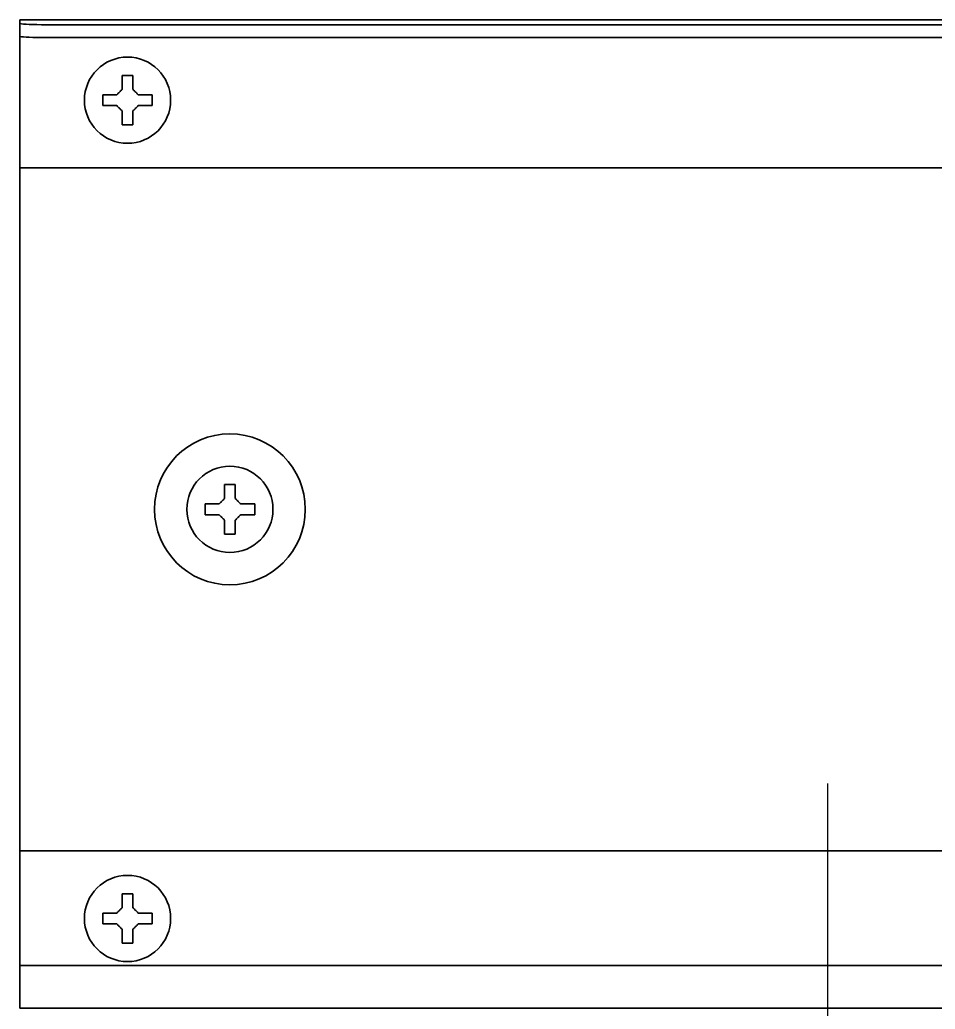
# Model space of a CAD drawing. Header units: inches. Extents: x 90 to 4162, y -443 to 3471.
# Drawn here: x 2317.4 to 2402.3, y 2658.4 to 2750.2 of the extents above; entities that cross this region are included whole.
import ezdxf

# ---------------------------------------------------------------- set-up
doc = ezdxf.new("R2010")
doc.units = ezdxf.units.IN
doc.layers.add('1', color=7, linetype='Continuous', true_color=0xffffff)

msp = doc.modelspace()

# ---------------------------------------------------------------- linework, layer by layer
at = {"color": 4}
msp.add_line((2392.349, 2679.326), (2392.349, 2579.326), dxfattribs=at)
at = {"layer": '1', "color": 7, "linetype": 'Continuous', "lineweight": 35}
for p, q in [((2317.391, 2750.196), (2317.391, 2750.201)), ((2934.391, 2750.201), (2317.391, 2750.201)), ((2317.391, 2750.196), (2317.391, 2749.886)), ((2317.391, 2748.689), (2317.391, 2749.886)), ((2932.391, 2749.746), (2319.391, 2749.746)), ((2317.391, 2748.001), (2317.391, 2748.689)), ((2317.391, 2737.476), (2317.391, 2748.001)), ((2932.391, 2748.549), (2319.391, 2748.549)), ((2325.091, 2742.739), (2325.091, 2743.239)), ((2329.691, 2743.239), (2329.691, 2742.739)), ((2325.091, 2742.239), (2325.091, 2742.739)), ((2329.691, 2742.739), (2329.691, 2742.239)), ((2317.391, 2737.476), (2317.391, 2736.476)), ((2317.391, 2736.476), (2934.391, 2736.476)), ((2317.391, 2736.476), (2317.391, 2734.276)), ((2317.391, 2675.276), (2317.391, 2734.276)), ((2334.591, 2704.776), (2334.591, 2705.276)), ((2334.591, 2704.276), (2334.591, 2704.776)), ((2339.191, 2705.276), (2339.191, 2704.776)), ((2339.191, 2704.776), (2339.191, 2704.276)), ((2317.391, 2675.276), (2317.391, 2673.076)), ((2317.391, 2673.076), (2934.391, 2673.076)), ((2317.391, 2673.076), (2317.391, 2672.076)), ((2317.391, 2662.445), (2317.391, 2672.076)), ((2325.091, 2666.814), (2325.091, 2667.314)), ((2329.691, 2667.314), (2329.691, 2666.814)), ((2325.091, 2666.314), (2325.091, 2666.814)), ((2329.691, 2666.814), (2329.691, 2666.314)), ((2317.391, 2662.259), (2317.391, 2662.445)), ((2934.391, 2662.445), (2317.391, 2662.445)), ((2317.391, 2658.718), (2317.391, 2662.259)), ((2317.391, 2658.504), (2317.391, 2658.718)), ((2317.391, 2658.504), (2934.391, 2658.504))]:
    msp.add_line(p, q, dxfattribs=at)
for centre, radius in [((2327.391, 2742.739), 4), ((2336.891, 2704.776), 7), ((2336.891, 2704.776), 4), ((2327.391, 2666.814), 4)]:
    msp.add_circle(centre, radius, dxfattribs=at)
for centre, major_axis, start_param, end_param in [((2319.391, 2749.886), (-2, 0), 0, 1.570796), ((2319.391, 2748.689), (2, 0), 3.141593, 4.712389)]:
    msp.add_ellipse(centre, major_axis=major_axis, ratio=0.069756, start_param=start_param, end_param=end_param, dxfattribs=at)
for points in [[(2326.891, 2743.739), (2326.891, 2743.793), (2326.891, 2743.901), (2326.891, 2744.063), (2326.891, 2744.222), (2326.891, 2744.377), (2326.891, 2744.529), (2326.891, 2744.685), (2326.891, 2744.851), (2326.891, 2744.975), (2326.891, 2745.039)], [(2326.891, 2745.039), (2327.058, 2745.039), (2327.391, 2745.039), (2327.724, 2745.039), (2327.891, 2745.039)], [(2326.391, 2743.239), (2326.415, 2743.262), (2326.462, 2743.31), (2326.534, 2743.381), (2326.605, 2743.453), (2326.677, 2743.524), (2326.748, 2743.596), (2326.819, 2743.667), (2326.867, 2743.715), (2326.891, 2743.739)], [(2327.891, 2743.739), (2327.917, 2743.713), (2327.968, 2743.661), (2328.042, 2743.588), (2328.114, 2743.516), (2328.184, 2743.446), (2328.253, 2743.377), (2328.322, 2743.308), (2328.368, 2743.262), (2328.391, 2743.239)], [(2328.391, 2743.239), (2328.445, 2743.239), (2328.553, 2743.239), (2328.715, 2743.239), (2328.874, 2743.239), (2329.029, 2743.239), (2329.181, 2743.239), (2329.338, 2743.239), (2329.504, 2743.239), (2329.627, 2743.239), (2329.691, 2743.239)], [(2326.391, 2742.239), (2326.337, 2742.239), (2326.229, 2742.239), (2326.067, 2742.239), (2325.908, 2742.239), (2325.753, 2742.239), (2325.601, 2742.239), (2325.445, 2742.239), (2325.278, 2742.239), (2325.155, 2742.239), (2325.091, 2742.239)], [(2326.891, 2741.739), (2326.865, 2741.765), (2326.814, 2741.816), (2326.74, 2741.89), (2326.668, 2741.961), (2326.598, 2742.032), (2326.529, 2742.101), (2326.46, 2742.17), (2326.414, 2742.216), (2326.391, 2742.239)], [(2328.391, 2742.239), (2328.367, 2742.215), (2328.32, 2742.168), (2328.248, 2742.096), (2328.177, 2742.025), (2328.106, 2741.953), (2328.034, 2741.882), (2327.963, 2741.81), (2327.915, 2741.763), (2327.891, 2741.739)], [(2327.891, 2741.739), (2327.891, 2741.684), (2327.891, 2741.576), (2327.891, 2741.415), (2327.891, 2741.256), (2327.891, 2741.101), (2327.891, 2740.949), (2327.891, 2740.792), (2327.891, 2740.626), (2327.891, 2740.503), (2327.891, 2740.439)], [(2327.891, 2740.439), (2327.724, 2740.439), (2327.391, 2740.439), (2327.058, 2740.439), (2326.891, 2740.439)], [(2336.391, 2705.776), (2336.391, 2705.831), (2336.391, 2705.939), (2336.391, 2706.1), (2336.391, 2706.259), (2336.391, 2706.415), (2336.391, 2706.566), (2336.391, 2706.723), (2336.391, 2706.889), (2336.391, 2707.012), (2336.391, 2707.076)], [(2336.391, 2707.076), (2336.558, 2707.076), (2336.891, 2707.076), (2337.224, 2707.076), (2337.391, 2707.076)], [(2335.891, 2705.276), (2335.915, 2705.3), (2335.962, 2705.348), (2336.034, 2705.419), (2336.105, 2705.49), (2336.177, 2705.562), (2336.248, 2705.633), (2336.319, 2705.705), (2336.367, 2705.753), (2336.391, 2705.776)], [(2337.391, 2705.776), (2337.417, 2705.75), (2337.468, 2705.699), (2337.542, 2705.625), (2337.614, 2705.554), (2337.684, 2705.484), (2337.753, 2705.414), (2337.822, 2705.345), (2337.868, 2705.299), (2337.891, 2705.276)], [(2337.891, 2705.276), (2337.945, 2705.276), (2338.053, 2705.276), (2338.215, 2705.276), (2338.374, 2705.276), (2338.529, 2705.276), (2338.681, 2705.276), (2338.838, 2705.276), (2339.004, 2705.276), (2339.127, 2705.276), (2339.191, 2705.276)], [(2335.891, 2704.276), (2335.837, 2704.276), (2335.729, 2704.276), (2335.567, 2704.276), (2335.408, 2704.276), (2335.253, 2704.276), (2335.101, 2704.276), (2334.945, 2704.276), (2334.778, 2704.276), (2334.655, 2704.276), (2334.591, 2704.276)], [(2336.391, 2703.776), (2336.365, 2703.802), (2336.314, 2703.854), (2336.24, 2703.927), (2336.168, 2703.999), (2336.098, 2704.069), (2336.029, 2704.139), (2335.96, 2704.207), (2335.914, 2704.253), (2335.891, 2704.276)], [(2337.891, 2704.276), (2337.867, 2704.253), (2337.82, 2704.205), (2337.748, 2704.134), (2337.677, 2704.062), (2337.606, 2703.991), (2337.534, 2703.919), (2337.463, 2703.848), (2337.415, 2703.8), (2337.391, 2703.776)], [(2337.391, 2703.776), (2337.391, 2703.722), (2337.391, 2703.614), (2337.391, 2703.452), (2337.391, 2703.294), (2337.391, 2703.138), (2337.391, 2702.986), (2337.391, 2702.83), (2337.391, 2702.664), (2337.391, 2702.54), (2337.391, 2702.476)], [(2337.391, 2702.476), (2337.224, 2702.476), (2336.891, 2702.476), (2336.558, 2702.476), (2336.391, 2702.476)], [(2326.891, 2667.814), (2326.891, 2667.868), (2326.891, 2667.976), (2326.891, 2668.138), (2326.891, 2668.297), (2326.891, 2668.452), (2326.891, 2668.604), (2326.891, 2668.761), (2326.891, 2668.927), (2326.891, 2669.05), (2326.891, 2669.114)], [(2326.891, 2669.114), (2327.058, 2669.114), (2327.391, 2669.114), (2327.724, 2669.114), (2327.891, 2669.114)], [(2326.391, 2667.314), (2326.415, 2667.338), (2326.462, 2667.385), (2326.534, 2667.457), (2326.605, 2667.528), (2326.677, 2667.6), (2326.748, 2667.671), (2326.819, 2667.742), (2326.867, 2667.79), (2326.891, 2667.814)], [(2327.891, 2667.814), (2327.917, 2667.788), (2327.968, 2667.737), (2328.042, 2667.663), (2328.114, 2667.591), (2328.184, 2667.521), (2328.253, 2667.452), (2328.322, 2667.383), (2328.368, 2667.337), (2328.391, 2667.314)], [(2328.391, 2667.314), (2328.445, 2667.314), (2328.553, 2667.314), (2328.715, 2667.314), (2328.874, 2667.314), (2329.029, 2667.314), (2329.181, 2667.314), (2329.338, 2667.314), (2329.504, 2667.314), (2329.627, 2667.314), (2329.691, 2667.314)], [(2326.391, 2666.314), (2326.337, 2666.314), (2326.229, 2666.314), (2326.067, 2666.314), (2325.908, 2666.314), (2325.753, 2666.314), (2325.601, 2666.314), (2325.445, 2666.314), (2325.278, 2666.314), (2325.155, 2666.314), (2325.091, 2666.314)], [(2326.891, 2665.814), (2326.865, 2665.84), (2326.814, 2665.891), (2326.74, 2665.965), (2326.668, 2666.037), (2326.598, 2666.107), (2326.529, 2666.176), (2326.46, 2666.245), (2326.414, 2666.291), (2326.391, 2666.314)], [(2328.391, 2666.314), (2328.367, 2666.29), (2328.32, 2666.243), (2328.248, 2666.171), (2328.177, 2666.1), (2328.106, 2666.029), (2328.034, 2665.957), (2327.963, 2665.886), (2327.915, 2665.838), (2327.891, 2665.814)], [(2327.891, 2665.814), (2327.891, 2665.76), (2327.891, 2665.652), (2327.891, 2665.49), (2327.891, 2665.331), (2327.891, 2665.176), (2327.891, 2665.024), (2327.891, 2664.868), (2327.891, 2664.701), (2327.891, 2664.578), (2327.891, 2664.514)], [(2327.891, 2664.514), (2327.724, 2664.514), (2327.391, 2664.514), (2327.058, 2664.514), (2326.891, 2664.514)]]:
    msp.add_open_spline(points, degree=3, dxfattribs=at)
for points in [[(2327.891, 2745.039), (2327.891, 2744.836), (2327.891, 2744.626), (2327.891, 2744.301), (2327.891, 2744.191), (2327.891, 2743.968), (2327.891, 2743.854), (2327.891, 2743.739)], [(2325.091, 2743.239), (2325.294, 2743.239), (2325.504, 2743.239), (2325.829, 2743.239), (2325.939, 2743.239), (2326.162, 2743.239), (2326.276, 2743.239), (2326.391, 2743.239)], [(2326.891, 2740.439), (2326.891, 2740.642), (2326.891, 2740.851), (2326.891, 2741.176), (2326.891, 2741.286), (2326.891, 2741.51), (2326.891, 2741.623), (2326.891, 2741.739)], [(2329.691, 2742.239), (2329.488, 2742.239), (2329.278, 2742.239), (2328.953, 2742.239), (2328.843, 2742.239), (2328.62, 2742.239), (2328.506, 2742.239), (2328.391, 2742.239)], [(2337.391, 2707.076), (2337.391, 2706.874), (2337.391, 2706.664), (2337.391, 2706.339), (2337.391, 2706.229), (2337.391, 2706.005), (2337.391, 2705.892), (2337.391, 2705.776)], [(2334.591, 2705.276), (2334.794, 2705.276), (2335.004, 2705.276), (2335.329, 2705.276), (2335.439, 2705.276), (2335.662, 2705.276), (2335.776, 2705.276), (2335.891, 2705.276)], [(2336.391, 2702.476), (2336.391, 2702.679), (2336.391, 2702.889), (2336.391, 2703.214), (2336.391, 2703.324), (2336.391, 2703.548), (2336.391, 2703.661), (2336.391, 2703.776)], [(2339.191, 2704.276), (2338.988, 2704.276), (2338.778, 2704.276), (2338.453, 2704.276), (2338.343, 2704.276), (2338.12, 2704.276), (2338.006, 2704.276), (2337.891, 2704.276)], [(2327.891, 2669.114), (2327.891, 2668.911), (2327.891, 2668.701), (2327.891, 2668.376), (2327.891, 2668.266), (2327.891, 2668.043), (2327.891, 2667.929), (2327.891, 2667.814)], [(2325.091, 2667.314), (2325.294, 2667.314), (2325.504, 2667.314), (2325.829, 2667.314), (2325.939, 2667.314), (2326.162, 2667.314), (2326.276, 2667.314), (2326.391, 2667.314)], [(2329.691, 2666.314), (2329.488, 2666.314), (2329.278, 2666.314), (2328.953, 2666.314), (2328.843, 2666.314), (2328.62, 2666.314), (2328.506, 2666.314), (2328.391, 2666.314)], [(2326.891, 2664.514), (2326.891, 2664.717), (2326.891, 2664.927), (2326.891, 2665.252), (2326.891, 2665.362), (2326.891, 2665.585), (2326.891, 2665.699), (2326.891, 2665.814)]]:
    msp.add_open_spline(points, degree=3, knots=[0, 0, 0, 0, 0.5, 0.5, 0.75, 0.75, 1, 1, 1, 1], dxfattribs=at)

doc.saveas('drawing.dxf')
